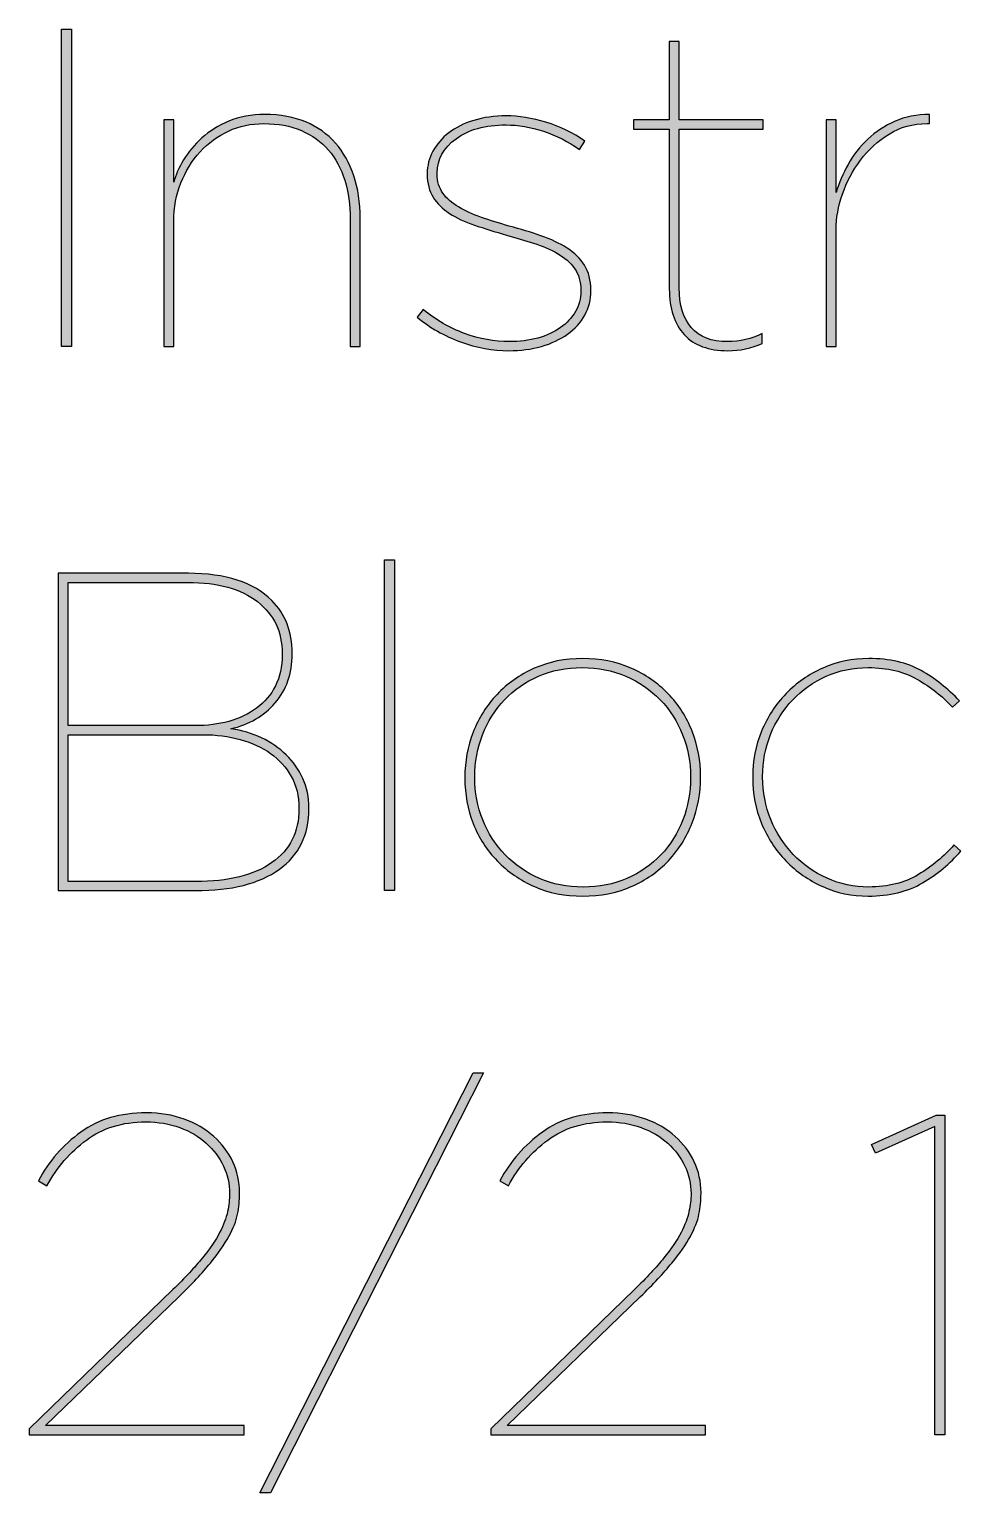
# Model space of a CAD drawing. Extents: x -187 to -58, y -41 to 155.
# Drawn here: x -184.3 to -141.4, y 87.6 to 155 of the extents above; entities that cross this region are included whole.
import ezdxf

# ---------------------------------------------------------------- set-up
doc = ezdxf.new("R2010")
doc.units = 0
doc.header["$MEASUREMENT"] = 0
doc.layers.add('PART_NUMBER', color=7, linetype='CONTINUOUS')

# ---------------------------------------------------------------- blocks, each defined once
blk = doc.blocks.new('BLOCK_35')
at = {"layer": 'PART_NUMBER'}
h = blk.add_hatch(color=253, dxfattribs=at)
h.dxf.hatch_style = 2
h.paths.add_polyline_path([(-182.79, 154.957), (-182.332, 154.957), (-182.332, 140.353), (-182.79, 140.353)])
blk.add_lwpolyline([(-182.79, 154.957), (-182.332, 154.957), (-182.332, 140.353), (-182.79, 140.353), (-182.79, 154.957)], dxfattribs=at)
blk = doc.blocks.new('BLOCK_36')
at = {"layer": 'PART_NUMBER'}
h = blk.add_hatch(color=253, dxfattribs=at)
h.dxf.hatch_style = 2
edge = h.paths.add_edge_path()
edge.add_spline(control_points=[(-178.076, 150.784), (-178.076, 150.784), (-177.617, 150.784), (-177.617, 150.784), (-177.617, 150.784), (-177.617, 147.926), (-177.617, 147.926), (-177.533, 148.246), (-177.384, 148.586), (-177.168, 148.948), (-176.953, 149.31), (-176.671, 149.647), (-176.323, 149.96), (-175.976, 150.273), (-175.562, 150.53), (-175.082, 150.732), (-174.602, 150.934), (-174.049, 151.035), (-173.424, 151.035), (-172.714, 151.035), (-172.088, 150.92), (-171.546, 150.69), (-171.004, 150.461), (-170.548, 150.137), (-170.179, 149.72), (-169.811, 149.303), (-169.529, 148.802), (-169.335, 148.218), (-169.14, 147.634), (-169.042, 146.98), (-169.042, 146.257), (-169.042, 146.257), (-169.042, 140.353), (-169.042, 140.353), (-169.042, 140.353), (-169.501, 140.353), (-169.501, 140.353), (-169.501, 140.353), (-169.501, 146.215), (-169.501, 146.215), (-169.501, 146.869), (-169.585, 147.467), (-169.751, 148.01), (-169.918, 148.552), (-170.167, 149.014), (-170.5, 149.397), (-170.833, 149.779), (-171.249, 150.078), (-171.749, 150.294), (-172.248, 150.51), (-172.824, 150.617), (-173.476, 150.617), (-174.059, 150.617), (-174.6, 150.503), (-175.099, 150.273), (-175.598, 150.044), (-176.036, 149.724), (-176.41, 149.313), (-176.785, 148.903), (-177.079, 148.427), (-177.294, 147.884), (-177.51, 147.342), (-177.617, 146.758), (-177.617, 146.132), (-177.617, 146.132), (-177.617, 140.353), (-177.617, 140.353), (-177.617, 140.353), (-178.076, 140.353), (-178.076, 140.353), (-178.076, 140.353), (-178.076, 150.784), (-178.076, 150.784)], knot_values=[0, 0, 0, 0, 1, 1, 1, 2, 2, 2, 3, 3, 3, 4, 4, 4, 5, 5, 5, 6, 6, 6, 7, 7, 7, 8, 8, 8, 9, 9, 9, 10, 10, 10, 11, 11, 11, 12, 12, 12, 13, 13, 13, 14, 14, 14, 15, 15, 15, 16, 16, 16, 17, 17, 17, 18, 18, 18, 19, 19, 19, 20, 20, 20, 21, 21, 21, 22, 22, 22, 23, 23, 23, 24, 24, 24, 24], degree=3, periodic=1)
blk.add_open_spline([(-178.076, 150.784), (-178.076, 150.784), (-177.617, 150.784), (-177.617, 150.784), (-177.617, 150.784), (-177.617, 147.926), (-177.617, 147.926), (-177.533, 148.246), (-177.384, 148.586), (-177.168, 148.948), (-176.953, 149.31), (-176.671, 149.647), (-176.323, 149.96), (-175.976, 150.273), (-175.562, 150.53), (-175.082, 150.732), (-174.602, 150.934), (-174.049, 151.035), (-173.424, 151.035), (-172.714, 151.035), (-172.088, 150.92), (-171.546, 150.69), (-171.004, 150.461), (-170.548, 150.137), (-170.179, 149.72), (-169.811, 149.303), (-169.529, 148.802), (-169.335, 148.218), (-169.14, 147.634), (-169.042, 146.98), (-169.042, 146.257), (-169.042, 146.257), (-169.042, 140.353), (-169.042, 140.353), (-169.042, 140.353), (-169.501, 140.353), (-169.501, 140.353), (-169.501, 140.353), (-169.501, 146.215), (-169.501, 146.215), (-169.501, 146.869), (-169.585, 147.467), (-169.751, 148.01), (-169.918, 148.552), (-170.167, 149.014), (-170.5, 149.397), (-170.833, 149.779), (-171.249, 150.078), (-171.749, 150.294), (-172.248, 150.51), (-172.824, 150.617), (-173.476, 150.617), (-174.059, 150.617), (-174.6, 150.503), (-175.099, 150.273), (-175.598, 150.044), (-176.036, 149.724), (-176.41, 149.313), (-176.785, 148.903), (-177.079, 148.427), (-177.294, 147.884), (-177.51, 147.342), (-177.617, 146.758), (-177.617, 146.132), (-177.617, 146.132), (-177.617, 140.353), (-177.617, 140.353), (-177.617, 140.353), (-178.076, 140.353), (-178.076, 140.353), (-178.076, 140.353), (-178.076, 150.784), (-178.076, 150.784)], degree=3, knots=[0, 0, 0, 0, 1, 1, 1, 2, 2, 2, 3, 3, 3, 4, 4, 4, 5, 5, 5, 6, 6, 6, 7, 7, 7, 8, 8, 8, 9, 9, 9, 10, 10, 10, 11, 11, 11, 12, 12, 12, 13, 13, 13, 14, 14, 14, 15, 15, 15, 16, 16, 16, 17, 17, 17, 18, 18, 18, 19, 19, 19, 20, 20, 20, 21, 21, 21, 22, 22, 22, 23, 23, 23, 24, 24, 24, 24], dxfattribs=at)
blk = doc.blocks.new('BLOCK_37')
at = {"layer": 'PART_NUMBER'}
h = blk.add_hatch(color=253, dxfattribs=at)
h.dxf.hatch_style = 2
edge = h.paths.add_edge_path()
edge.add_spline(control_points=[(-162.2, 140.165), (-162.937, 140.165), (-163.678, 140.301), (-164.422, 140.572), (-165.166, 140.843), (-165.83, 141.222), (-166.414, 141.709), (-166.414, 141.709), (-166.143, 142.064), (-166.143, 142.064), (-165.559, 141.577), (-164.922, 141.208), (-164.234, 140.958), (-163.545, 140.708), (-162.861, 140.582), (-162.179, 140.582), (-161.706, 140.582), (-161.268, 140.638), (-160.865, 140.749), (-160.461, 140.86), (-160.114, 141.021), (-159.821, 141.229), (-159.529, 141.438), (-159.3, 141.685), (-159.133, 141.97), (-158.966, 142.255), (-158.883, 142.564), (-158.883, 142.898), (-158.883, 142.898), (-158.883, 142.94), (-158.883, 142.94), (-158.883, 143.343), (-158.98, 143.681), (-159.175, 143.952), (-159.37, 144.223), (-159.63, 144.453), (-159.957, 144.64), (-160.284, 144.828), (-160.653, 144.984), (-161.063, 145.11), (-161.473, 145.235), (-161.887, 145.36), (-162.304, 145.485), (-162.833, 145.638), (-163.323, 145.791), (-163.775, 145.944), (-164.227, 146.097), (-164.613, 146.278), (-164.933, 146.486), (-165.253, 146.695), (-165.503, 146.942), (-165.684, 147.227), (-165.865, 147.512), (-165.955, 147.863), (-165.955, 148.281), (-165.955, 148.281), (-165.955, 148.323), (-165.955, 148.323), (-165.955, 148.684), (-165.868, 149.025), (-165.694, 149.345), (-165.52, 149.665), (-165.277, 149.946), (-164.964, 150.19), (-164.651, 150.433), (-164.269, 150.624), (-163.817, 150.763), (-163.365, 150.902), (-162.867, 150.972), (-162.325, 150.972), (-161.741, 150.972), (-161.129, 150.875), (-160.489, 150.68), (-159.85, 150.485), (-159.251, 150.193), (-158.695, 149.804), (-158.695, 149.804), (-158.945, 149.428), (-158.945, 149.428), (-159.46, 149.79), (-160.013, 150.068), (-160.604, 150.263), (-161.195, 150.457), (-161.769, 150.555), (-162.325, 150.555), (-163.285, 150.555), (-164.053, 150.343), (-164.63, 149.918), (-165.207, 149.494), (-165.496, 148.969), (-165.496, 148.343), (-165.496, 148.343), (-165.496, 148.302), (-165.496, 148.302), (-165.496, 147.954), (-165.409, 147.658), (-165.235, 147.415), (-165.061, 147.171), (-164.822, 146.959), (-164.516, 146.779), (-164.21, 146.598), (-163.858, 146.438), (-163.462, 146.299), (-163.065, 146.16), (-162.638, 146.028), (-162.179, 145.902), (-161.665, 145.763), (-161.177, 145.614), (-160.719, 145.454), (-160.259, 145.294), (-159.86, 145.106), (-159.519, 144.891), (-159.178, 144.675), (-158.911, 144.411), (-158.716, 144.098), (-158.521, 143.785), (-158.424, 143.406), (-158.424, 142.961), (-158.424, 142.961), (-158.424, 142.919), (-158.424, 142.919), (-158.424, 142.516), (-158.517, 142.144), (-158.705, 141.803), (-158.893, 141.462), (-159.157, 141.17), (-159.498, 140.927), (-159.839, 140.683), (-160.239, 140.495), (-160.698, 140.364), (-161.157, 140.231), (-161.657, 140.165), (-162.2, 140.165)], knot_values=[0, 0, 0, 0, 1, 1, 1, 2, 2, 2, 3, 3, 3, 4, 4, 4, 5, 5, 5, 6, 6, 6, 7, 7, 7, 8, 8, 8, 9, 9, 9, 10, 10, 10, 11, 11, 11, 12, 12, 12, 13, 13, 13, 14, 14, 14, 15, 15, 15, 16, 16, 16, 17, 17, 17, 18, 18, 18, 19, 19, 19, 20, 20, 20, 21, 21, 21, 22, 22, 22, 23, 23, 23, 24, 24, 24, 25, 25, 25, 26, 26, 26, 27, 27, 27, 28, 28, 28, 29, 29, 29, 30, 30, 30, 31, 31, 31, 32, 32, 32, 33, 33, 33, 34, 34, 34, 35, 35, 35, 36, 36, 36, 37, 37, 37, 38, 38, 38, 39, 39, 39, 40, 40, 40, 41, 41, 41, 42, 42, 42, 43, 43, 43, 44, 44, 44, 44], degree=3, periodic=1)
blk.add_open_spline([(-162.2, 140.165), (-162.937, 140.165), (-163.678, 140.301), (-164.422, 140.572), (-165.166, 140.843), (-165.83, 141.222), (-166.414, 141.709), (-166.414, 141.709), (-166.143, 142.064), (-166.143, 142.064), (-165.559, 141.577), (-164.922, 141.208), (-164.234, 140.958), (-163.545, 140.708), (-162.861, 140.582), (-162.179, 140.582), (-161.706, 140.582), (-161.268, 140.638), (-160.865, 140.749), (-160.461, 140.86), (-160.114, 141.021), (-159.821, 141.229), (-159.529, 141.438), (-159.3, 141.685), (-159.133, 141.97), (-158.966, 142.255), (-158.883, 142.564), (-158.883, 142.898), (-158.883, 142.898), (-158.883, 142.94), (-158.883, 142.94), (-158.883, 143.343), (-158.98, 143.681), (-159.175, 143.952), (-159.37, 144.223), (-159.63, 144.453), (-159.957, 144.64), (-160.284, 144.828), (-160.653, 144.984), (-161.063, 145.11), (-161.473, 145.235), (-161.887, 145.36), (-162.304, 145.485), (-162.833, 145.638), (-163.323, 145.791), (-163.775, 145.944), (-164.227, 146.097), (-164.613, 146.278), (-164.933, 146.486), (-165.253, 146.695), (-165.503, 146.942), (-165.684, 147.227), (-165.865, 147.512), (-165.955, 147.863), (-165.955, 148.281), (-165.955, 148.281), (-165.955, 148.323), (-165.955, 148.323), (-165.955, 148.684), (-165.868, 149.025), (-165.694, 149.345), (-165.52, 149.665), (-165.277, 149.946), (-164.964, 150.19), (-164.651, 150.433), (-164.269, 150.624), (-163.817, 150.763), (-163.365, 150.902), (-162.867, 150.972), (-162.325, 150.972), (-161.741, 150.972), (-161.129, 150.875), (-160.489, 150.68), (-159.85, 150.485), (-159.251, 150.193), (-158.695, 149.804), (-158.695, 149.804), (-158.945, 149.428), (-158.945, 149.428), (-159.46, 149.79), (-160.013, 150.068), (-160.604, 150.263), (-161.195, 150.457), (-161.769, 150.555), (-162.325, 150.555), (-163.285, 150.555), (-164.053, 150.343), (-164.63, 149.918), (-165.207, 149.494), (-165.496, 148.969), (-165.496, 148.343), (-165.496, 148.343), (-165.496, 148.302), (-165.496, 148.302), (-165.496, 147.954), (-165.409, 147.658), (-165.235, 147.415), (-165.061, 147.171), (-164.822, 146.959), (-164.516, 146.779), (-164.21, 146.598), (-163.858, 146.438), (-163.462, 146.299), (-163.065, 146.16), (-162.638, 146.028), (-162.179, 145.902), (-161.665, 145.763), (-161.177, 145.614), (-160.719, 145.454), (-160.259, 145.294), (-159.86, 145.106), (-159.519, 144.891), (-159.178, 144.675), (-158.911, 144.411), (-158.716, 144.098), (-158.521, 143.785), (-158.424, 143.406), (-158.424, 142.961), (-158.424, 142.961), (-158.424, 142.919), (-158.424, 142.919), (-158.424, 142.516), (-158.517, 142.144), (-158.705, 141.803), (-158.893, 141.462), (-159.157, 141.17), (-159.498, 140.927), (-159.839, 140.683), (-160.239, 140.495), (-160.698, 140.364), (-161.157, 140.231), (-161.657, 140.165), (-162.2, 140.165)], degree=3, knots=[0, 0, 0, 0, 1, 1, 1, 2, 2, 2, 3, 3, 3, 4, 4, 4, 5, 5, 5, 6, 6, 6, 7, 7, 7, 8, 8, 8, 9, 9, 9, 10, 10, 10, 11, 11, 11, 12, 12, 12, 13, 13, 13, 14, 14, 14, 15, 15, 15, 16, 16, 16, 17, 17, 17, 18, 18, 18, 19, 19, 19, 20, 20, 20, 21, 21, 21, 22, 22, 22, 23, 23, 23, 24, 24, 24, 25, 25, 25, 26, 26, 26, 27, 27, 27, 28, 28, 28, 29, 29, 29, 30, 30, 30, 31, 31, 31, 32, 32, 32, 33, 33, 33, 34, 34, 34, 35, 35, 35, 36, 36, 36, 37, 37, 37, 38, 38, 38, 39, 39, 39, 40, 40, 40, 41, 41, 41, 42, 42, 42, 43, 43, 43, 44, 44, 44, 44], dxfattribs=at)
blk = doc.blocks.new('BLOCK_38')
at = {"layer": 'PART_NUMBER'}
h = blk.add_hatch(color=253, dxfattribs=at)
h.dxf.hatch_style = 2
edge = h.paths.add_edge_path()
edge.add_spline(control_points=[(-152.123, 140.165), (-152.999, 140.165), (-153.667, 140.411), (-154.126, 140.904), (-154.585, 141.397), (-154.814, 142.102), (-154.814, 143.018), (-154.814, 143.018), (-154.814, 150.367), (-154.814, 150.367), (-154.814, 150.367), (-156.463, 150.367), (-156.463, 150.367), (-156.463, 150.367), (-156.463, 150.784), (-156.463, 150.784), (-156.463, 150.784), (-154.814, 150.784), (-154.814, 150.784), (-154.814, 150.784), (-154.814, 154.394), (-154.814, 154.394), (-154.814, 154.394), (-154.356, 154.394), (-154.356, 154.394), (-154.356, 154.394), (-154.356, 150.784), (-154.356, 150.784), (-154.356, 150.784), (-150.496, 150.784), (-150.496, 150.784), (-150.496, 150.784), (-150.496, 150.367), (-150.496, 150.367), (-150.496, 150.367), (-154.356, 150.367), (-154.356, 150.367), (-154.356, 150.367), (-154.356, 143.06), (-154.356, 143.06), (-154.356, 142.269), (-154.171, 141.658), (-153.803, 141.228), (-153.434, 140.798), (-152.874, 140.582), (-152.123, 140.582), (-151.567, 140.582), (-151.038, 140.708), (-150.538, 140.958), (-150.538, 140.958), (-150.538, 140.499), (-150.538, 140.499), (-151.025, 140.277), (-151.553, 140.165), (-152.123, 140.165)], knot_values=[0, 0, 0, 0, 1, 1, 1, 2, 2, 2, 3, 3, 3, 4, 4, 4, 5, 5, 5, 6, 6, 6, 7, 7, 7, 8, 8, 8, 9, 9, 9, 10, 10, 10, 11, 11, 11, 12, 12, 12, 13, 13, 13, 14, 14, 14, 15, 15, 15, 16, 16, 16, 17, 17, 17, 18, 18, 18, 18], degree=3, periodic=1)
blk.add_open_spline([(-152.123, 140.165), (-152.999, 140.165), (-153.667, 140.411), (-154.126, 140.904), (-154.585, 141.397), (-154.814, 142.102), (-154.814, 143.018), (-154.814, 143.018), (-154.814, 150.367), (-154.814, 150.367), (-154.814, 150.367), (-156.463, 150.367), (-156.463, 150.367), (-156.463, 150.367), (-156.463, 150.784), (-156.463, 150.784), (-156.463, 150.784), (-154.814, 150.784), (-154.814, 150.784), (-154.814, 150.784), (-154.814, 154.394), (-154.814, 154.394), (-154.814, 154.394), (-154.356, 154.394), (-154.356, 154.394), (-154.356, 154.394), (-154.356, 150.784), (-154.356, 150.784), (-154.356, 150.784), (-150.496, 150.784), (-150.496, 150.784), (-150.496, 150.784), (-150.496, 150.367), (-150.496, 150.367), (-150.496, 150.367), (-154.356, 150.367), (-154.356, 150.367), (-154.356, 150.367), (-154.356, 143.06), (-154.356, 143.06), (-154.356, 142.269), (-154.171, 141.658), (-153.803, 141.228), (-153.434, 140.798), (-152.874, 140.582), (-152.123, 140.582), (-151.567, 140.582), (-151.038, 140.708), (-150.538, 140.958), (-150.538, 140.958), (-150.538, 140.499), (-150.538, 140.499), (-151.025, 140.277), (-151.553, 140.165), (-152.123, 140.165)], degree=3, knots=[0, 0, 0, 0, 1, 1, 1, 2, 2, 2, 3, 3, 3, 4, 4, 4, 5, 5, 5, 6, 6, 6, 7, 7, 7, 8, 8, 8, 9, 9, 9, 10, 10, 10, 11, 11, 11, 12, 12, 12, 13, 13, 13, 14, 14, 14, 15, 15, 15, 16, 16, 16, 17, 17, 17, 18, 18, 18, 18], dxfattribs=at)
blk = doc.blocks.new('BLOCK_39')
at = {"layer": 'PART_NUMBER'}
h = blk.add_hatch(color=253, dxfattribs=at)
h.dxf.hatch_style = 2
edge = h.paths.add_edge_path()
edge.add_spline(control_points=[(-147.596, 150.784), (-147.596, 150.784), (-147.137, 150.784), (-147.137, 150.784), (-147.137, 150.784), (-147.137, 147.446), (-147.137, 147.446), (-147.012, 147.877), (-146.828, 148.308), (-146.585, 148.74), (-146.341, 149.171), (-146.039, 149.557), (-145.677, 149.898), (-145.316, 150.238), (-144.898, 150.513), (-144.425, 150.722), (-143.953, 150.93), (-143.424, 151.035), (-142.84, 151.035), (-142.84, 151.035), (-142.84, 150.617), (-142.84, 150.617), (-142.84, 150.617), (-142.944, 150.617), (-142.944, 150.617), (-143.598, 150.617), (-144.182, 150.457), (-144.697, 150.137), (-145.211, 149.817), (-145.649, 149.418), (-146.011, 148.938), (-146.373, 148.458), (-146.651, 147.933), (-146.845, 147.363), (-147.04, 146.792), (-147.137, 146.257), (-147.137, 145.756), (-147.137, 145.756), (-147.137, 140.353), (-147.137, 140.353), (-147.137, 140.353), (-147.596, 140.353), (-147.596, 140.353), (-147.596, 140.353), (-147.596, 150.784), (-147.596, 150.784)], knot_values=[0, 0, 0, 0, 1, 1, 1, 2, 2, 2, 3, 3, 3, 4, 4, 4, 5, 5, 5, 6, 6, 6, 7, 7, 7, 8, 8, 8, 9, 9, 9, 10, 10, 10, 11, 11, 11, 12, 12, 12, 13, 13, 13, 14, 14, 14, 15, 15, 15, 15], degree=3, periodic=1)
blk.add_open_spline([(-147.596, 150.784), (-147.596, 150.784), (-147.137, 150.784), (-147.137, 150.784), (-147.137, 150.784), (-147.137, 147.446), (-147.137, 147.446), (-147.012, 147.877), (-146.828, 148.308), (-146.585, 148.74), (-146.341, 149.171), (-146.039, 149.557), (-145.677, 149.898), (-145.316, 150.238), (-144.898, 150.513), (-144.425, 150.722), (-143.953, 150.93), (-143.424, 151.035), (-142.84, 151.035), (-142.84, 151.035), (-142.84, 150.617), (-142.84, 150.617), (-142.84, 150.617), (-142.944, 150.617), (-142.944, 150.617), (-143.598, 150.617), (-144.182, 150.457), (-144.697, 150.137), (-145.211, 149.817), (-145.649, 149.418), (-146.011, 148.938), (-146.373, 148.458), (-146.651, 147.933), (-146.845, 147.363), (-147.04, 146.792), (-147.137, 146.257), (-147.137, 145.756), (-147.137, 145.756), (-147.137, 140.353), (-147.137, 140.353), (-147.137, 140.353), (-147.596, 140.353), (-147.596, 140.353), (-147.596, 140.353), (-147.596, 150.784), (-147.596, 150.784)], degree=3, knots=[0, 0, 0, 0, 1, 1, 1, 2, 2, 2, 3, 3, 3, 4, 4, 4, 5, 5, 5, 6, 6, 6, 7, 7, 7, 8, 8, 8, 9, 9, 9, 10, 10, 10, 11, 11, 11, 12, 12, 12, 13, 13, 13, 14, 14, 14, 15, 15, 15, 15], dxfattribs=at)
blk = doc.blocks.new('BLOCK_46')
at = {"layer": 'PART_NUMBER'}
h = blk.add_hatch(color=253, dxfattribs=at)
h.dxf.hatch_style = 2
edge = h.paths.add_edge_path()
edge.add_spline(control_points=[(-182.936, 129.922), (-182.936, 129.922), (-176.949, 129.922), (-176.949, 129.922), (-175.225, 129.922), (-173.945, 129.504), (-173.11, 128.67), (-172.484, 128.044), (-172.171, 127.237), (-172.171, 126.25), (-172.171, 126.25), (-172.171, 126.208), (-172.171, 126.208), (-172.171, 125.304), (-172.432, 124.553), (-172.954, 123.955), (-173.475, 123.357), (-174.153, 122.96), (-174.988, 122.766), (-174.487, 122.696), (-174.018, 122.557), (-173.58, 122.349), (-173.142, 122.14), (-172.763, 121.879), (-172.443, 121.566), (-172.123, 121.253), (-171.869, 120.892), (-171.681, 120.482), (-171.493, 120.071), (-171.4, 119.623), (-171.4, 119.136), (-171.4, 119.136), (-171.4, 119.094), (-171.4, 119.094), (-171.4, 117.884), (-171.855, 116.952), (-172.766, 116.298), (-173.677, 115.645), (-174.96, 115.318), (-176.615, 115.318), (-176.615, 115.318), (-182.936, 115.318), (-182.936, 115.318), (-182.936, 115.318), (-182.936, 129.922), (-182.936, 129.922)], knot_values=[0, 0, 0, 0, 1, 1, 1, 2, 2, 2, 3, 3, 3, 4, 4, 4, 5, 5, 5, 6, 6, 6, 7, 7, 7, 8, 8, 8, 9, 9, 9, 10, 10, 10, 11, 11, 11, 12, 12, 12, 13, 13, 13, 14, 14, 14, 15, 15, 15, 15], degree=3, periodic=1)
edge = h.paths.add_edge_path()
edge.add_spline(control_points=[(-172.63, 126.229), (-172.63, 127.23), (-173.01, 128.026), (-173.768, 128.618), (-174.526, 129.209), (-175.593, 129.504), (-176.97, 129.504), (-176.97, 129.504), (-182.478, 129.504), (-182.478, 129.504), (-182.478, 129.504), (-182.478, 122.912), (-182.478, 122.912), (-182.478, 122.912), (-176.615, 122.912), (-176.615, 122.912), (-176.073, 122.912), (-175.562, 122.978), (-175.082, 123.11), (-174.602, 123.242), (-174.178, 123.444), (-173.809, 123.715), (-173.441, 123.986), (-173.152, 124.327), (-172.943, 124.737), (-172.735, 125.148), (-172.63, 125.631), (-172.63, 126.187), (-172.63, 126.187), (-172.63, 126.229), (-172.63, 126.229)], knot_values=[0, 0, 0, 0, 1, 1, 1, 2, 2, 2, 3, 3, 3, 4, 4, 4, 5, 5, 5, 6, 6, 6, 7, 7, 7, 8, 8, 8, 9, 9, 9, 10, 10, 10, 10], degree=3, periodic=1)
edge = h.paths.add_edge_path()
edge.add_spline(control_points=[(-171.859, 119.115), (-171.859, 119.671), (-171.977, 120.158), (-172.213, 120.575), (-172.45, 120.993), (-172.766, 121.344), (-173.162, 121.629), (-173.559, 121.914), (-174.025, 122.13), (-174.56, 122.276), (-175.096, 122.422), (-175.663, 122.495), (-176.261, 122.495), (-176.261, 122.495), (-182.478, 122.495), (-182.478, 122.495), (-182.478, 122.495), (-182.478, 115.735), (-182.478, 115.735), (-182.478, 115.735), (-176.615, 115.735), (-176.615, 115.735), (-175.099, 115.735), (-173.928, 116.027), (-173.1, 116.611), (-172.273, 117.196), (-171.859, 118.016), (-171.859, 119.073), (-171.859, 119.073), (-171.859, 119.115), (-171.859, 119.115)], knot_values=[0, 0, 0, 0, 1, 1, 1, 2, 2, 2, 3, 3, 3, 4, 4, 4, 5, 5, 5, 6, 6, 6, 7, 7, 7, 8, 8, 8, 9, 9, 9, 10, 10, 10, 10], degree=3, periodic=1)
for points, knots in [([(-182.936, 129.922), (-182.936, 129.922), (-176.949, 129.922), (-176.949, 129.922), (-175.225, 129.922), (-173.945, 129.504), (-173.11, 128.67), (-172.484, 128.044), (-172.171, 127.237), (-172.171, 126.25), (-172.171, 126.25), (-172.171, 126.208), (-172.171, 126.208), (-172.171, 125.304), (-172.432, 124.553), (-172.954, 123.955), (-173.475, 123.357), (-174.153, 122.96), (-174.988, 122.766), (-174.487, 122.696), (-174.018, 122.557), (-173.58, 122.349), (-173.142, 122.14), (-172.763, 121.879), (-172.443, 121.566), (-172.123, 121.253), (-171.869, 120.892), (-171.681, 120.482), (-171.493, 120.071), (-171.4, 119.623), (-171.4, 119.136), (-171.4, 119.136), (-171.4, 119.094), (-171.4, 119.094), (-171.4, 117.884), (-171.855, 116.952), (-172.766, 116.298), (-173.677, 115.645), (-174.96, 115.318), (-176.615, 115.318), (-176.615, 115.318), (-182.936, 115.318), (-182.936, 115.318), (-182.936, 115.318), (-182.936, 129.922), (-182.936, 129.922)], [0, 0, 0, 0, 1, 1, 1, 2, 2, 2, 3, 3, 3, 4, 4, 4, 5, 5, 5, 6, 6, 6, 7, 7, 7, 8, 8, 8, 9, 9, 9, 10, 10, 10, 11, 11, 11, 12, 12, 12, 13, 13, 13, 14, 14, 14, 15, 15, 15, 15]), ([(-172.63, 126.229), (-172.63, 127.23), (-173.01, 128.026), (-173.768, 128.618), (-174.526, 129.209), (-175.593, 129.504), (-176.97, 129.504), (-176.97, 129.504), (-182.478, 129.504), (-182.478, 129.504), (-182.478, 129.504), (-182.478, 122.912), (-182.478, 122.912), (-182.478, 122.912), (-176.615, 122.912), (-176.615, 122.912), (-176.073, 122.912), (-175.562, 122.978), (-175.082, 123.11), (-174.602, 123.242), (-174.178, 123.444), (-173.809, 123.715), (-173.441, 123.986), (-173.152, 124.327), (-172.943, 124.737), (-172.735, 125.148), (-172.63, 125.631), (-172.63, 126.187), (-172.63, 126.187), (-172.63, 126.229), (-172.63, 126.229)], [0, 0, 0, 0, 1, 1, 1, 2, 2, 2, 3, 3, 3, 4, 4, 4, 5, 5, 5, 6, 6, 6, 7, 7, 7, 8, 8, 8, 9, 9, 9, 10, 10, 10, 10]), ([(-171.859, 119.115), (-171.859, 119.671), (-171.977, 120.158), (-172.213, 120.575), (-172.45, 120.993), (-172.766, 121.344), (-173.162, 121.629), (-173.559, 121.914), (-174.025, 122.13), (-174.56, 122.276), (-175.096, 122.422), (-175.663, 122.495), (-176.261, 122.495), (-176.261, 122.495), (-182.478, 122.495), (-182.478, 122.495), (-182.478, 122.495), (-182.478, 115.735), (-182.478, 115.735), (-182.478, 115.735), (-176.615, 115.735), (-176.615, 115.735), (-175.099, 115.735), (-173.928, 116.027), (-173.1, 116.611), (-172.273, 117.196), (-171.859, 118.016), (-171.859, 119.073), (-171.859, 119.073), (-171.859, 119.115), (-171.859, 119.115)], [0, 0, 0, 0, 1, 1, 1, 2, 2, 2, 3, 3, 3, 4, 4, 4, 5, 5, 5, 6, 6, 6, 7, 7, 7, 8, 8, 8, 9, 9, 9, 10, 10, 10, 10])]:
    blk.add_open_spline(points, degree=3, knots=knots, dxfattribs=at)
blk = doc.blocks.new('BLOCK_47')
at = {"layer": 'PART_NUMBER'}
h = blk.add_hatch(color=253, dxfattribs=at)
h.dxf.hatch_style = 2
h.paths.add_polyline_path([(-167.916, 130.548), (-167.457, 130.548), (-167.457, 115.318), (-167.916, 115.318)])
blk.add_lwpolyline([(-167.916, 130.548), (-167.457, 130.548), (-167.457, 115.318), (-167.916, 115.318), (-167.916, 130.548)], dxfattribs=at)
blk = doc.blocks.new('BLOCK_48')
at = {"layer": 'PART_NUMBER'}
h = blk.add_hatch(color=253, dxfattribs=at)
h.dxf.hatch_style = 2
edge = h.paths.add_edge_path()
edge.add_spline(control_points=[(-158.799, 115.068), (-159.62, 115.068), (-160.36, 115.214), (-161.021, 115.506), (-161.681, 115.798), (-162.252, 116.191), (-162.731, 116.685), (-163.211, 117.178), (-163.58, 117.752), (-163.837, 118.406), (-164.095, 119.059), (-164.223, 119.755), (-164.223, 120.492), (-164.223, 120.492), (-164.223, 120.534), (-164.223, 120.534), (-164.223, 121.257), (-164.095, 121.949), (-163.837, 122.609), (-163.58, 123.27), (-163.215, 123.851), (-162.742, 124.351), (-162.269, 124.852), (-161.699, 125.252), (-161.031, 125.551), (-160.364, 125.85), (-159.62, 126), (-158.799, 126), (-157.992, 126), (-157.255, 125.854), (-156.588, 125.562), (-155.92, 125.269), (-155.346, 124.876), (-154.866, 124.383), (-154.386, 123.889), (-154.018, 123.312), (-153.761, 122.651), (-153.503, 121.99), (-153.375, 121.298), (-153.375, 120.575), (-153.375, 120.575), (-153.375, 120.534), (-153.375, 120.534), (-153.375, 119.796), (-153.503, 119.097), (-153.761, 118.437), (-154.018, 117.776), (-154.383, 117.196), (-154.856, 116.695), (-155.329, 116.194), (-155.899, 115.798), (-156.567, 115.506), (-157.234, 115.214), (-157.978, 115.068), (-158.799, 115.068)], knot_values=[0, 0, 0, 0, 1, 1, 1, 2, 2, 2, 3, 3, 3, 4, 4, 4, 5, 5, 5, 6, 6, 6, 7, 7, 7, 8, 8, 8, 9, 9, 9, 10, 10, 10, 11, 11, 11, 12, 12, 12, 13, 13, 13, 14, 14, 14, 15, 15, 15, 16, 16, 16, 17, 17, 17, 18, 18, 18, 18], degree=3, periodic=1)
edge = h.paths.add_edge_path()
edge.add_spline(control_points=[(-158.778, 115.485), (-158.041, 115.485), (-157.37, 115.617), (-156.765, 115.881), (-156.16, 116.145), (-155.638, 116.507), (-155.2, 116.966), (-154.762, 117.425), (-154.425, 117.96), (-154.188, 118.573), (-153.952, 119.184), (-153.834, 119.831), (-153.834, 120.513), (-153.834, 120.513), (-153.834, 120.555), (-153.834, 120.555), (-153.834, 121.236), (-153.956, 121.882), (-154.199, 122.495), (-154.442, 123.107), (-154.786, 123.642), (-155.231, 124.101), (-155.677, 124.56), (-156.205, 124.922), (-156.817, 125.186), (-157.429, 125.45), (-158.097, 125.582), (-158.82, 125.582), (-159.557, 125.582), (-160.228, 125.45), (-160.833, 125.186), (-161.438, 124.922), (-161.96, 124.56), (-162.398, 124.101), (-162.836, 123.642), (-163.173, 123.107), (-163.409, 122.495), (-163.646, 121.882), (-163.764, 121.236), (-163.764, 120.555), (-163.764, 120.555), (-163.764, 120.513), (-163.764, 120.513), (-163.764, 119.831), (-163.643, 119.184), (-163.399, 118.573), (-163.156, 117.96), (-162.812, 117.425), (-162.366, 116.966), (-161.921, 116.507), (-161.396, 116.145), (-160.791, 115.881), (-160.186, 115.617), (-159.515, 115.485), (-158.778, 115.485)], knot_values=[0, 0, 0, 0, 1, 1, 1, 2, 2, 2, 3, 3, 3, 4, 4, 4, 5, 5, 5, 6, 6, 6, 7, 7, 7, 8, 8, 8, 9, 9, 9, 10, 10, 10, 11, 11, 11, 12, 12, 12, 13, 13, 13, 14, 14, 14, 15, 15, 15, 16, 16, 16, 17, 17, 17, 18, 18, 18, 18], degree=3, periodic=1)
for points in [[(-158.799, 115.068), (-159.62, 115.068), (-160.36, 115.214), (-161.021, 115.506), (-161.681, 115.798), (-162.252, 116.191), (-162.731, 116.685), (-163.211, 117.178), (-163.58, 117.752), (-163.837, 118.406), (-164.095, 119.059), (-164.223, 119.755), (-164.223, 120.492), (-164.223, 120.492), (-164.223, 120.534), (-164.223, 120.534), (-164.223, 121.257), (-164.095, 121.949), (-163.837, 122.609), (-163.58, 123.27), (-163.215, 123.851), (-162.742, 124.351), (-162.269, 124.852), (-161.699, 125.252), (-161.031, 125.551), (-160.364, 125.85), (-159.62, 126), (-158.799, 126), (-157.992, 126), (-157.255, 125.854), (-156.588, 125.562), (-155.92, 125.269), (-155.346, 124.876), (-154.866, 124.383), (-154.386, 123.889), (-154.018, 123.312), (-153.761, 122.651), (-153.503, 121.99), (-153.375, 121.298), (-153.375, 120.575), (-153.375, 120.575), (-153.375, 120.534), (-153.375, 120.534), (-153.375, 119.796), (-153.503, 119.097), (-153.761, 118.437), (-154.018, 117.776), (-154.383, 117.196), (-154.856, 116.695), (-155.329, 116.194), (-155.899, 115.798), (-156.567, 115.506), (-157.234, 115.214), (-157.978, 115.068), (-158.799, 115.068)], [(-158.778, 115.485), (-158.041, 115.485), (-157.37, 115.617), (-156.765, 115.881), (-156.16, 116.145), (-155.638, 116.507), (-155.2, 116.966), (-154.762, 117.425), (-154.425, 117.96), (-154.188, 118.573), (-153.952, 119.184), (-153.834, 119.831), (-153.834, 120.513), (-153.834, 120.513), (-153.834, 120.555), (-153.834, 120.555), (-153.834, 121.236), (-153.956, 121.882), (-154.199, 122.495), (-154.442, 123.107), (-154.786, 123.642), (-155.231, 124.101), (-155.677, 124.56), (-156.205, 124.922), (-156.817, 125.186), (-157.429, 125.45), (-158.097, 125.582), (-158.82, 125.582), (-159.557, 125.582), (-160.228, 125.45), (-160.833, 125.186), (-161.438, 124.922), (-161.96, 124.56), (-162.398, 124.101), (-162.836, 123.642), (-163.173, 123.107), (-163.409, 122.495), (-163.646, 121.882), (-163.764, 121.236), (-163.764, 120.555), (-163.764, 120.555), (-163.764, 120.513), (-163.764, 120.513), (-163.764, 119.831), (-163.643, 119.184), (-163.399, 118.573), (-163.156, 117.96), (-162.812, 117.425), (-162.366, 116.966), (-161.921, 116.507), (-161.396, 116.145), (-160.791, 115.881), (-160.186, 115.617), (-159.515, 115.485), (-158.778, 115.485)]]:
    blk.add_open_spline(points, degree=3, knots=[0, 0, 0, 0, 1, 1, 1, 2, 2, 2, 3, 3, 3, 4, 4, 4, 5, 5, 5, 6, 6, 6, 7, 7, 7, 8, 8, 8, 9, 9, 9, 10, 10, 10, 11, 11, 11, 12, 12, 12, 13, 13, 13, 14, 14, 14, 15, 15, 15, 16, 16, 16, 17, 17, 17, 18, 18, 18, 18], dxfattribs=at)
blk = doc.blocks.new('BLOCK_49')
at = {"layer": 'PART_NUMBER'}
h = blk.add_hatch(color=253, dxfattribs=at)
h.dxf.hatch_style = 2
edge = h.paths.add_edge_path()
edge.add_spline(control_points=[(-145.656, 115.068), (-146.407, 115.068), (-147.106, 115.214), (-147.753, 115.506), (-148.399, 115.798), (-148.963, 116.191), (-149.443, 116.685), (-149.922, 117.178), (-150.298, 117.755), (-150.569, 118.416), (-150.84, 119.076), (-150.976, 119.775), (-150.976, 120.513), (-150.976, 120.513), (-150.976, 120.555), (-150.976, 120.555), (-150.976, 121.291), (-150.84, 121.99), (-150.569, 122.651), (-150.298, 123.312), (-149.922, 123.889), (-149.443, 124.383), (-148.963, 124.876), (-148.396, 125.269), (-147.742, 125.562), (-147.089, 125.854), (-146.386, 126), (-145.635, 126), (-144.675, 126), (-143.872, 125.815), (-143.226, 125.447), (-142.579, 125.078), (-141.991, 124.615), (-141.463, 124.059), (-141.463, 124.059), (-141.775, 123.767), (-141.775, 123.767), (-142.249, 124.268), (-142.795, 124.696), (-143.413, 125.05), (-144.032, 125.405), (-144.78, 125.582), (-145.656, 125.582), (-146.352, 125.582), (-146.995, 125.45), (-147.586, 125.186), (-148.177, 124.922), (-148.691, 124.56), (-149.13, 124.101), (-149.568, 123.642), (-149.909, 123.11), (-150.152, 122.505), (-150.395, 121.9), (-150.517, 121.257), (-150.517, 120.575), (-150.517, 120.575), (-150.517, 120.534), (-150.517, 120.534), (-150.517, 119.852), (-150.392, 119.205), (-150.141, 118.593), (-149.891, 117.981), (-149.547, 117.446), (-149.109, 116.987), (-148.671, 116.528), (-148.153, 116.163), (-147.554, 115.892), (-146.957, 115.621), (-146.317, 115.485), (-145.635, 115.485), (-144.745, 115.485), (-143.984, 115.676), (-143.351, 116.059), (-142.718, 116.441), (-142.172, 116.896), (-141.713, 117.425), (-141.713, 117.425), (-141.4, 117.133), (-141.4, 117.133), (-141.887, 116.563), (-142.474, 116.076), (-143.163, 115.673), (-143.851, 115.269), (-144.683, 115.068), (-145.656, 115.068)], knot_values=[0, 0, 0, 0, 1, 1, 1, 2, 2, 2, 3, 3, 3, 4, 4, 4, 5, 5, 5, 6, 6, 6, 7, 7, 7, 8, 8, 8, 9, 9, 9, 10, 10, 10, 11, 11, 11, 12, 12, 12, 13, 13, 13, 14, 14, 14, 15, 15, 15, 16, 16, 16, 17, 17, 17, 18, 18, 18, 19, 19, 19, 20, 20, 20, 21, 21, 21, 22, 22, 22, 23, 23, 23, 24, 24, 24, 25, 25, 25, 26, 26, 26, 27, 27, 27, 28, 28, 28, 28], degree=3, periodic=1)
blk.add_open_spline([(-145.656, 115.068), (-146.407, 115.068), (-147.106, 115.214), (-147.753, 115.506), (-148.399, 115.798), (-148.963, 116.191), (-149.443, 116.685), (-149.922, 117.178), (-150.298, 117.755), (-150.569, 118.416), (-150.84, 119.076), (-150.976, 119.775), (-150.976, 120.513), (-150.976, 120.513), (-150.976, 120.555), (-150.976, 120.555), (-150.976, 121.291), (-150.84, 121.99), (-150.569, 122.651), (-150.298, 123.312), (-149.922, 123.889), (-149.443, 124.383), (-148.963, 124.876), (-148.396, 125.269), (-147.742, 125.562), (-147.089, 125.854), (-146.386, 126), (-145.635, 126), (-144.675, 126), (-143.872, 125.815), (-143.226, 125.447), (-142.579, 125.078), (-141.991, 124.615), (-141.463, 124.059), (-141.463, 124.059), (-141.775, 123.767), (-141.775, 123.767), (-142.249, 124.268), (-142.795, 124.696), (-143.413, 125.05), (-144.032, 125.405), (-144.78, 125.582), (-145.656, 125.582), (-146.352, 125.582), (-146.995, 125.45), (-147.586, 125.186), (-148.177, 124.922), (-148.691, 124.56), (-149.13, 124.101), (-149.568, 123.642), (-149.909, 123.11), (-150.152, 122.505), (-150.395, 121.9), (-150.517, 121.257), (-150.517, 120.575), (-150.517, 120.575), (-150.517, 120.534), (-150.517, 120.534), (-150.517, 119.852), (-150.392, 119.205), (-150.141, 118.593), (-149.891, 117.981), (-149.547, 117.446), (-149.109, 116.987), (-148.671, 116.528), (-148.153, 116.163), (-147.554, 115.892), (-146.957, 115.621), (-146.317, 115.485), (-145.635, 115.485), (-144.745, 115.485), (-143.984, 115.676), (-143.351, 116.059), (-142.718, 116.441), (-142.172, 116.896), (-141.713, 117.425), (-141.713, 117.425), (-141.4, 117.133), (-141.4, 117.133), (-141.887, 116.563), (-142.474, 116.076), (-143.163, 115.673), (-143.851, 115.269), (-144.683, 115.068), (-145.656, 115.068)], degree=3, knots=[0, 0, 0, 0, 1, 1, 1, 2, 2, 2, 3, 3, 3, 4, 4, 4, 5, 5, 5, 6, 6, 6, 7, 7, 7, 8, 8, 8, 9, 9, 9, 10, 10, 10, 11, 11, 11, 12, 12, 12, 13, 13, 13, 14, 14, 14, 15, 15, 15, 16, 16, 16, 17, 17, 17, 18, 18, 18, 19, 19, 19, 20, 20, 20, 21, 21, 21, 22, 22, 22, 23, 23, 23, 24, 24, 24, 25, 25, 25, 26, 26, 26, 27, 27, 27, 28, 28, 28, 28], dxfattribs=at)
blk = doc.blocks.new('BLOCK_52')
at = {"layer": 'PART_NUMBER'}
h = blk.add_hatch(color=253, dxfattribs=at)
h.dxf.hatch_style = 2
edge = h.paths.add_edge_path()
edge.add_spline(control_points=[(-184.272, 90.554), (-184.272, 90.554), (-177.658, 96.959), (-177.658, 96.959), (-177.102, 97.502), (-176.65, 97.988), (-176.302, 98.419), (-175.955, 98.85), (-175.69, 99.24), (-175.51, 99.588), (-175.329, 99.935), (-175.207, 100.255), (-175.144, 100.548), (-175.082, 100.84), (-175.05, 101.118), (-175.05, 101.382), (-175.05, 101.827), (-175.144, 102.248), (-175.332, 102.644), (-175.52, 103.041), (-175.784, 103.392), (-176.125, 103.698), (-176.466, 104.003), (-176.873, 104.243), (-177.345, 104.418), (-177.818, 104.591), (-178.34, 104.678), (-178.91, 104.678), (-179.981, 104.678), (-180.892, 104.4), (-181.643, 103.844), (-182.394, 103.287), (-182.999, 102.585), (-183.458, 101.737), (-183.458, 101.737), (-183.854, 101.966), (-183.854, 101.966), (-183.368, 102.87), (-182.714, 103.618), (-181.893, 104.209), (-181.073, 104.8), (-180.072, 105.096), (-178.889, 105.096), (-178.25, 105.096), (-177.665, 104.998), (-177.137, 104.803), (-176.608, 104.609), (-176.156, 104.345), (-175.781, 104.011), (-175.405, 103.677), (-175.113, 103.287), (-174.904, 102.842), (-174.696, 102.397), (-174.592, 101.925), (-174.592, 101.424), (-174.592, 101.424), (-174.592, 101.382), (-174.592, 101.382), (-174.592, 101.062), (-174.623, 100.746), (-174.685, 100.433), (-174.748, 100.12), (-174.88, 99.779), (-175.082, 99.41), (-175.284, 99.042), (-175.569, 98.631), (-175.937, 98.18), (-176.306, 97.728), (-176.789, 97.21), (-177.387, 96.625), (-177.387, 96.625), (-183.521, 90.7), (-183.521, 90.7), (-183.521, 90.7), (-174.383, 90.7), (-174.383, 90.7), (-174.383, 90.7), (-174.383, 90.283), (-174.383, 90.283), (-174.383, 90.283), (-184.272, 90.283), (-184.272, 90.283), (-184.272, 90.283), (-184.272, 90.554), (-184.272, 90.554)], knot_values=[0, 0, 0, 0, 1, 1, 1, 2, 2, 2, 3, 3, 3, 4, 4, 4, 5, 5, 5, 6, 6, 6, 7, 7, 7, 8, 8, 8, 9, 9, 9, 10, 10, 10, 11, 11, 11, 12, 12, 12, 13, 13, 13, 14, 14, 14, 15, 15, 15, 16, 16, 16, 17, 17, 17, 18, 18, 18, 19, 19, 19, 20, 20, 20, 21, 21, 21, 22, 22, 22, 23, 23, 23, 24, 24, 24, 25, 25, 25, 26, 26, 26, 27, 27, 27, 28, 28, 28, 28], degree=3, periodic=1)
blk.add_open_spline([(-184.272, 90.554), (-184.272, 90.554), (-177.658, 96.959), (-177.658, 96.959), (-177.102, 97.502), (-176.65, 97.988), (-176.302, 98.419), (-175.955, 98.85), (-175.69, 99.24), (-175.51, 99.588), (-175.329, 99.935), (-175.207, 100.255), (-175.144, 100.548), (-175.082, 100.84), (-175.05, 101.118), (-175.05, 101.382), (-175.05, 101.827), (-175.144, 102.248), (-175.332, 102.644), (-175.52, 103.041), (-175.784, 103.392), (-176.125, 103.698), (-176.466, 104.003), (-176.873, 104.243), (-177.345, 104.418), (-177.818, 104.591), (-178.34, 104.678), (-178.91, 104.678), (-179.981, 104.678), (-180.892, 104.4), (-181.643, 103.844), (-182.394, 103.287), (-182.999, 102.585), (-183.458, 101.737), (-183.458, 101.737), (-183.854, 101.966), (-183.854, 101.966), (-183.368, 102.87), (-182.714, 103.618), (-181.893, 104.209), (-181.073, 104.8), (-180.072, 105.096), (-178.889, 105.096), (-178.25, 105.096), (-177.665, 104.998), (-177.137, 104.803), (-176.608, 104.609), (-176.156, 104.345), (-175.781, 104.011), (-175.405, 103.677), (-175.113, 103.287), (-174.904, 102.842), (-174.696, 102.397), (-174.592, 101.925), (-174.592, 101.424), (-174.592, 101.424), (-174.592, 101.382), (-174.592, 101.382), (-174.592, 101.062), (-174.623, 100.746), (-174.685, 100.433), (-174.748, 100.12), (-174.88, 99.779), (-175.082, 99.41), (-175.284, 99.042), (-175.569, 98.631), (-175.937, 98.18), (-176.306, 97.728), (-176.789, 97.21), (-177.387, 96.625), (-177.387, 96.625), (-183.521, 90.7), (-183.521, 90.7), (-183.521, 90.7), (-174.383, 90.7), (-174.383, 90.7), (-174.383, 90.7), (-174.383, 90.283), (-174.383, 90.283), (-174.383, 90.283), (-184.272, 90.283), (-184.272, 90.283), (-184.272, 90.283), (-184.272, 90.554), (-184.272, 90.554)], degree=3, knots=[0, 0, 0, 0, 1, 1, 1, 2, 2, 2, 3, 3, 3, 4, 4, 4, 5, 5, 5, 6, 6, 6, 7, 7, 7, 8, 8, 8, 9, 9, 9, 10, 10, 10, 11, 11, 11, 12, 12, 12, 13, 13, 13, 14, 14, 14, 15, 15, 15, 16, 16, 16, 17, 17, 17, 18, 18, 18, 19, 19, 19, 20, 20, 20, 21, 21, 21, 22, 22, 22, 23, 23, 23, 24, 24, 24, 25, 25, 25, 26, 26, 26, 27, 27, 27, 28, 28, 28, 28], dxfattribs=at)
blk = doc.blocks.new('BLOCK_53')
at = {"layer": 'PART_NUMBER'}
h = blk.add_hatch(color=253, dxfattribs=at)
h.dxf.hatch_style = 2
h.paths.add_polyline_path([(-163.848, 106.931), (-163.368, 106.931), (-173.173, 87.613), (-173.653, 87.613)])
blk.add_lwpolyline([(-163.848, 106.931), (-163.368, 106.931), (-173.173, 87.613), (-173.653, 87.613), (-163.848, 106.931)], dxfattribs=at)
blk = doc.blocks.new('BLOCK_54')
at = {"layer": 'PART_NUMBER'}
h = blk.add_hatch(color=253, dxfattribs=at)
h.dxf.hatch_style = 2
edge = h.paths.add_edge_path()
edge.add_spline(control_points=[(-163.034, 90.554), (-163.034, 90.554), (-156.42, 96.959), (-156.42, 96.959), (-155.864, 97.502), (-155.412, 97.988), (-155.064, 98.419), (-154.717, 98.85), (-154.453, 99.24), (-154.272, 99.588), (-154.091, 99.935), (-153.969, 100.255), (-153.907, 100.548), (-153.844, 100.84), (-153.813, 101.118), (-153.813, 101.382), (-153.813, 101.827), (-153.907, 102.248), (-154.094, 102.644), (-154.282, 103.041), (-154.546, 103.392), (-154.887, 103.698), (-155.228, 104.003), (-155.635, 104.243), (-156.108, 104.418), (-156.581, 104.591), (-157.102, 104.678), (-157.672, 104.678), (-158.743, 104.678), (-159.654, 104.4), (-160.405, 103.844), (-161.156, 103.287), (-161.761, 102.585), (-162.22, 101.737), (-162.22, 101.737), (-162.617, 101.966), (-162.617, 101.966), (-162.13, 102.87), (-161.476, 103.618), (-160.655, 104.209), (-159.835, 104.8), (-158.834, 105.096), (-157.651, 105.096), (-157.012, 105.096), (-156.428, 104.998), (-155.899, 104.803), (-155.371, 104.609), (-154.918, 104.345), (-154.543, 104.011), (-154.167, 103.677), (-153.875, 103.287), (-153.667, 102.842), (-153.458, 102.397), (-153.354, 101.925), (-153.354, 101.424), (-153.354, 101.424), (-153.354, 101.382), (-153.354, 101.382), (-153.354, 101.062), (-153.385, 100.746), (-153.448, 100.433), (-153.51, 100.12), (-153.642, 99.779), (-153.844, 99.41), (-154.046, 99.042), (-154.331, 98.631), (-154.699, 98.18), (-155.068, 97.728), (-155.551, 97.21), (-156.149, 96.625), (-156.149, 96.625), (-162.283, 90.7), (-162.283, 90.7), (-162.283, 90.7), (-153.145, 90.7), (-153.145, 90.7), (-153.145, 90.7), (-153.145, 90.283), (-153.145, 90.283), (-153.145, 90.283), (-163.034, 90.283), (-163.034, 90.283), (-163.034, 90.283), (-163.034, 90.554), (-163.034, 90.554)], knot_values=[0, 0, 0, 0, 1, 1, 1, 2, 2, 2, 3, 3, 3, 4, 4, 4, 5, 5, 5, 6, 6, 6, 7, 7, 7, 8, 8, 8, 9, 9, 9, 10, 10, 10, 11, 11, 11, 12, 12, 12, 13, 13, 13, 14, 14, 14, 15, 15, 15, 16, 16, 16, 17, 17, 17, 18, 18, 18, 19, 19, 19, 20, 20, 20, 21, 21, 21, 22, 22, 22, 23, 23, 23, 24, 24, 24, 25, 25, 25, 26, 26, 26, 27, 27, 27, 28, 28, 28, 28], degree=3, periodic=1)
blk.add_open_spline([(-163.034, 90.554), (-163.034, 90.554), (-156.42, 96.959), (-156.42, 96.959), (-155.864, 97.502), (-155.412, 97.988), (-155.064, 98.419), (-154.717, 98.85), (-154.453, 99.24), (-154.272, 99.588), (-154.091, 99.935), (-153.969, 100.255), (-153.907, 100.548), (-153.844, 100.84), (-153.813, 101.118), (-153.813, 101.382), (-153.813, 101.827), (-153.907, 102.248), (-154.094, 102.644), (-154.282, 103.041), (-154.546, 103.392), (-154.887, 103.698), (-155.228, 104.003), (-155.635, 104.243), (-156.108, 104.418), (-156.581, 104.591), (-157.102, 104.678), (-157.672, 104.678), (-158.743, 104.678), (-159.654, 104.4), (-160.405, 103.844), (-161.156, 103.287), (-161.761, 102.585), (-162.22, 101.737), (-162.22, 101.737), (-162.617, 101.966), (-162.617, 101.966), (-162.13, 102.87), (-161.476, 103.618), (-160.655, 104.209), (-159.835, 104.8), (-158.834, 105.096), (-157.651, 105.096), (-157.012, 105.096), (-156.428, 104.998), (-155.899, 104.803), (-155.371, 104.609), (-154.918, 104.345), (-154.543, 104.011), (-154.167, 103.677), (-153.875, 103.287), (-153.667, 102.842), (-153.458, 102.397), (-153.354, 101.925), (-153.354, 101.424), (-153.354, 101.424), (-153.354, 101.382), (-153.354, 101.382), (-153.354, 101.062), (-153.385, 100.746), (-153.448, 100.433), (-153.51, 100.12), (-153.642, 99.779), (-153.844, 99.41), (-154.046, 99.042), (-154.331, 98.631), (-154.699, 98.18), (-155.068, 97.728), (-155.551, 97.21), (-156.149, 96.625), (-156.149, 96.625), (-162.283, 90.7), (-162.283, 90.7), (-162.283, 90.7), (-153.145, 90.7), (-153.145, 90.7), (-153.145, 90.7), (-153.145, 90.283), (-153.145, 90.283), (-153.145, 90.283), (-163.034, 90.283), (-163.034, 90.283), (-163.034, 90.283), (-163.034, 90.554), (-163.034, 90.554)], degree=3, knots=[0, 0, 0, 0, 1, 1, 1, 2, 2, 2, 3, 3, 3, 4, 4, 4, 5, 5, 5, 6, 6, 6, 7, 7, 7, 8, 8, 8, 9, 9, 9, 10, 10, 10, 11, 11, 11, 12, 12, 12, 13, 13, 13, 14, 14, 14, 15, 15, 15, 16, 16, 16, 17, 17, 17, 18, 18, 18, 19, 19, 19, 20, 20, 20, 21, 21, 21, 22, 22, 22, 23, 23, 23, 24, 24, 24, 25, 25, 25, 26, 26, 26, 27, 27, 27, 28, 28, 28, 28], dxfattribs=at)
blk = doc.blocks.new('BLOCK_55')
at = {"layer": 'PART_NUMBER'}
h = blk.add_hatch(color=253, dxfattribs=at)
h.dxf.hatch_style = 2
h.paths.add_polyline_path([(-142.589, 104.47), (-145.322, 103.239), (-145.51, 103.635), (-142.524, 104.991), (-142.13, 104.991), (-142.13, 90.283), (-142.589, 90.283)])
blk.add_lwpolyline([(-142.589, 104.47), (-145.322, 103.239), (-145.51, 103.635), (-142.524, 104.991), (-142.13, 104.991), (-142.13, 90.283), (-142.589, 90.283), (-142.589, 104.47)], dxfattribs=at)
blk = doc.blocks.new('BLOCK_34')
at = {"layer": 'PART_NUMBER'}
for name in ['BLOCK_35', 'BLOCK_38', 'BLOCK_36', 'BLOCK_37', 'BLOCK_39', 'BLOCK_47', 'BLOCK_46', 'BLOCK_48', 'BLOCK_49', 'BLOCK_53', 'BLOCK_52', 'BLOCK_54', 'BLOCK_55']:
    blk.add_blockref(name, (0, 0), dxfattribs=at)

msp = doc.modelspace()

# ---------------------------------------------------------------- block references
at = {"layer": 'PART_NUMBER'}
msp.add_blockref('BLOCK_34', (0, 0), dxfattribs=at)

doc.saveas('drawing.dxf')
